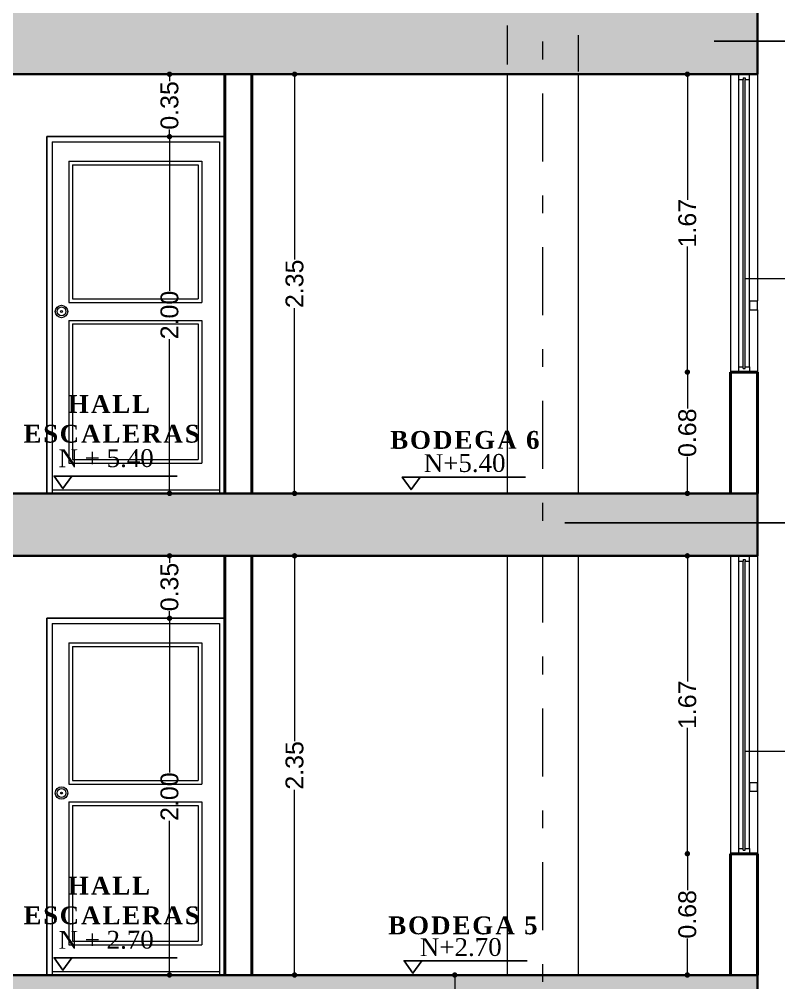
# Model space of a CAD drawing. Header units: inches. Extents: x 2908 to 3459, y -3172 to -55.
# Drawn here: x 3283.84 to 3288.1, y -223 to -217.6 of the extents above; entities that cross this region are included whole.
import ezdxf

# ---------------------------------------------------------------- set-up
doc = ezdxf.new("R2010")
doc.units = ezdxf.units.IN
doc.header["$MEASUREMENT"] = 0
doc.linetypes.add('DASHDOT', pattern=[25.4, 12.7, -6.35, 0, -6.35])
doc.layers.add('BORDER', color=1, linetype='Continuous')
doc.layers.add('TEXTO', color=4, linetype='Continuous')
for name, color, linetype, lineweight in [('COLUMNAS', 1, 'Continuous', 35), ('COTA', 1, 'Continuous', 9), ('COTAS 01', 1, 'Continuous', 25), ('E-EJES', 1, 'DASHDOT', 5), ('muros 2', 5, 'Continuous', 40), ('muros bajitos', 4, 'Continuous', 15), ('puertas aptos', 33, 'Continuous', 9), ('ventanas en fachada', 10, 'Continuous', 15), ('vidrio en planta', 191, 'Continuous', 5)]:
    doc.layers.add(name, color=color, linetype=linetype, lineweight=lineweight)
doc.styles.add('Arial new', font='arial.ttf')
doc.styles.add('CONSTRUCTORA', font='times.ttf', dxfattribs={"height": 0.3})
doc.dimstyles.new('GUS', dxfattribs={"dimtxt": 0.1, "dimasz": 0.03, "dimexe": 0.05, "dimexo": 0.05, "dimgap": 0.005, "dimtad": 0, "dimzin": 1, "dimdsep": 46, "dimtxsty": 'Arial new', "dimblk": 'DOT', "dimcen": 0.01, "dimse1": 1, "dimse2": 1, "dimclrd": 1, "dimclre": 252, "dimclrt": 1, "dimaunit": 1, "dimadec": 0, "dimazin": 2, "dimtfac": 1, "dimtmove": 0, "dimatfit": 2, "dimldrblk": 'ARCHTICK', "dimfxl": 1, "dimlwd": -1, "dimlwe": -1, "dimarcsym": 1})

# ---------------------------------------------------------------- blocks, each defined once
blk = doc.blocks.new('_Dot')
at = {"color": 0, "linetype": 'ByBlock', "lineweight": -2}
blk.add_line((-0.5, 0), (-1, 0), dxfattribs=at)
at = {"color": 0, "linetype": 'ByBlock', "const_width": 0.5}
blk.add_lwpolyline([(-0.25, 0, 1), (0.25, 0, 1)], format="xyb", close=True, dxfattribs=at)
blk = doc.blocks.new('*D4650')
at = {"layer": 'COTA', "color": 1, "linetype": 'Continuous', "transparency": 16777216}
for p, q in [((3286.2827, -222.9906), (3286.2827, -224.175)), ((3286.2827, -225.6306), (3286.2827, -224.4462))]:
    blk.add_line(p, q, dxfattribs=at)
at = {"layer": 'Defpoints', "color": 0, "transparency": 16777216}
for p in [(3285.094, -222.9606), (3286.2827, -222.9606), (3285.094, -225.6606)]:
    blk.add_point(p, dxfattribs=at)
at = {"layer": 'COTA', "color": 1, "transparency": 16777216, "xscale": 0.03, "yscale": 0.03, "zscale": 0.03}
for p, rotation in [((3286.2827, -222.9606), 90), ((3286.2827, -225.6606), 270)]:
    blk.add_blockref('_Dot', p, dxfattribs=dict(at, rotation=rotation))
at = {"layer": 'COTA', "color": 1, "transparency": 16777216, "insert": (3286.2827, -224.3106), "char_height": 0.1, "attachment_point": 5, "rotation": 90, "style": 'Arial new'}
blk.add_mtext('2.70', dxfattribs=at)
blk = doc.blocks.new('_ArchTick')
at = {"color": 0, "linetype": 'ByBlock', "const_width": 0.15}
blk.add_lwpolyline([(-0.5, -0.5), (0.5, 0.5)], dxfattribs=at)
blk = doc.blocks.new('puerta acceso')
at = {"layer": 'puertas aptos'}
for p, q in [((2162.1292, 1648.3621), (2161.1292, 1648.3621)), ((2161.1292, 1648.3621), (2161.1292, 1646.3621)), ((2162.1292, 1648.3621), (2162.1292, 1646.3621)), ((2161.1592, 1648.3321), (2161.1592, 1646.3621)), ((2161.1592, 1648.3321), (2162.0992, 1648.3321)), ((2162.0992, 1648.3321), (2162.0992, 1646.3621)), ((2161.2536, 1648.2243), (2161.2536, 1647.4321)), ((2161.2536, 1648.2243), (2161.9992, 1648.2243)), ((2161.2736, 1648.2043), (2161.2736, 1647.4521)), ((2161.2736, 1648.2043), (2161.9792, 1648.2043)), ((2161.9792, 1648.2043), (2161.9792, 1647.4521)), ((2161.9992, 1648.2243), (2161.9992, 1647.4321)), ((2161.2536, 1647.4321), (2161.9992, 1647.4321)), ((2161.2736, 1647.4521), (2161.9792, 1647.4521)), ((2161.2536, 1647.3321), (2161.9992, 1647.3321)), ((2161.2536, 1647.3321), (2161.2536, 1646.5321)), ((2161.2736, 1647.3121), (2161.9792, 1647.3121)), ((2161.2736, 1647.3121), (2161.2736, 1646.5521)), ((2161.9792, 1647.3121), (2161.9792, 1646.5521)), ((2161.9992, 1647.3321), (2161.9992, 1646.5321)), ((2161.2536, 1646.5321), (2161.9992, 1646.5321)), ((2161.2736, 1646.5521), (2161.9792, 1646.5521)), ((2161.1592, 1646.3821), (2162.0992, 1646.3821))]:
    blk.add_line(p, q, dxfattribs=at)
for radius in [0.035, 0.025, 0.005]:
    blk.add_circle((2161.2126, 1647.3821), radius, dxfattribs=at)
blk = doc.blocks.new('*D4748')
at = {"layer": 'Defpoints', "color": 0, "transparency": 16777216}
for p in [(3287.9801, -211.2605), (3288.5281, -211.2605), (3287.98, -223.3106)]:
    blk.add_point(p, dxfattribs=at)
at = {"layer": 'TEXTO', "color": 1, "linetype": 'Continuous', "transparency": 16777216}
for p, q in [((3288.5281, -211.2905), (3288.5281, -217.1162)), ((3288.5281, -223.2806), (3288.5281, -217.455))]:
    blk.add_line(p, q, dxfattribs=at)
at = {"layer": 'TEXTO', "color": 1, "transparency": 16777216, "xscale": 0.03, "yscale": 0.03, "zscale": 0.03}
for p, rotation in [((3288.5281, -211.2605), 90), ((3288.5281, -223.3106), 270)]:
    blk.add_blockref('_Dot', p, dxfattribs=dict(at, rotation=rotation))
at = {"layer": 'TEXTO', "color": 1, "transparency": 16777216, "insert": (3288.5281, -217.2856), "char_height": 0.1, "attachment_point": 5, "rotation": 90, "style": 'Arial new'}
blk.add_mtext('12.05', dxfattribs=at)
blk = doc.blocks.new('*D4908')
at = {"layer": 'COTA', "color": 1, "linetype": 'Continuous', "transparency": 16777216}
for p, q in [((3287.5873, -222.3106), (3287.5873, -222.4856)), ((3287.5873, -222.9306), (3287.5873, -222.7556))]:
    blk.add_line(p, q, dxfattribs=at)
at = {"layer": 'Defpoints', "color": 0, "transparency": 16777216}
for p in [(3287.5873, -222.2806), (3287.83, -222.2806), (3287.83, -222.9606)]:
    blk.add_point(p, dxfattribs=at)
at = {"layer": 'COTA', "color": 1, "transparency": 16777216, "xscale": 0.03, "yscale": 0.03, "zscale": 0.03}
for p, rotation in [((3287.5873, -222.2806), 90), ((3287.5873, -222.9606), 270)]:
    blk.add_blockref('_Dot', p, dxfattribs=dict(at, rotation=rotation))
at = {"layer": 'COTA', "color": 1, "transparency": 16777216, "insert": (3287.5873, -222.6206), "char_height": 0.1, "attachment_point": 5, "rotation": 90, "style": 'Arial new'}
blk.add_mtext('0.68', dxfattribs=at)
blk = doc.blocks.new('*D4909')
at = {"layer": 'COTA', "color": 1, "linetype": 'Continuous', "transparency": 16777216}
for p, q in [((3287.5873, -220.6406), (3287.5873, -221.3154)), ((3287.5873, -222.2506), (3287.5873, -221.5758))]:
    blk.add_line(p, q, dxfattribs=at)
at = {"layer": 'Defpoints', "color": 0, "transparency": 16777216}
for p in [(3287.5873, -220.6106), (3287.83, -220.6106), (3287.83, -222.2806)]:
    blk.add_point(p, dxfattribs=at)
at = {"layer": 'COTA', "color": 1, "transparency": 16777216, "xscale": 0.03, "yscale": 0.03, "zscale": 0.03}
for p, rotation in [((3287.5873, -220.6106), 90), ((3287.5873, -222.2806), 270)]:
    blk.add_blockref('_Dot', p, dxfattribs=dict(at, rotation=rotation))
at = {"layer": 'COTA', "color": 1, "transparency": 16777216, "insert": (3287.5873, -221.4456), "char_height": 0.1, "attachment_point": 5, "rotation": 90, "style": 'Arial new'}
blk.add_mtext('1.67', dxfattribs=at)
blk = doc.blocks.new('*D4910')
at = {"layer": 'COTA', "color": 1, "linetype": 'Continuous', "transparency": 16777216}
for p, q in [((3287.5873, -219.6106), (3287.5873, -219.7856)), ((3287.5873, -220.2306), (3287.5873, -220.0556))]:
    blk.add_line(p, q, dxfattribs=at)
at = {"layer": 'Defpoints', "color": 0, "transparency": 16777216}
for p in [(3287.5873, -219.5806), (3287.83, -219.5806), (3287.83, -220.2606)]:
    blk.add_point(p, dxfattribs=at)
at = {"layer": 'COTA', "color": 1, "transparency": 16777216, "xscale": 0.03, "yscale": 0.03, "zscale": 0.03}
for p, rotation in [((3287.5873, -219.5806), 90), ((3287.5873, -220.2606), 270)]:
    blk.add_blockref('_Dot', p, dxfattribs=dict(at, rotation=rotation))
at = {"layer": 'COTA', "color": 1, "transparency": 16777216, "insert": (3287.5873, -219.9206), "char_height": 0.1, "attachment_point": 5, "rotation": 90, "style": 'Arial new'}
blk.add_mtext('0.68', dxfattribs=at)
blk = doc.blocks.new('*D4911')
at = {"layer": 'COTA', "color": 1, "linetype": 'Continuous', "transparency": 16777216}
for p, q in [((3287.5873, -217.9406), (3287.5873, -218.6154)), ((3287.5873, -219.5506), (3287.5873, -218.8758))]:
    blk.add_line(p, q, dxfattribs=at)
at = {"layer": 'Defpoints', "color": 0, "transparency": 16777216}
for p in [(3287.5873, -217.9106), (3287.83, -217.9106), (3287.83, -219.5806)]:
    blk.add_point(p, dxfattribs=at)
at = {"layer": 'COTA', "color": 1, "transparency": 16777216, "xscale": 0.03, "yscale": 0.03, "zscale": 0.03}
for p, rotation in [((3287.5873, -217.9106), 90), ((3287.5873, -219.5806), 270)]:
    blk.add_blockref('_Dot', p, dxfattribs=dict(at, rotation=rotation))
at = {"layer": 'COTA', "color": 1, "transparency": 16777216, "insert": (3287.5873, -218.7456), "char_height": 0.1, "attachment_point": 5, "rotation": 90, "style": 'Arial new'}
blk.add_mtext('1.67', dxfattribs=at)
blk = doc.blocks.new('*D4916')
at = {"layer": 'COTA', "color": 1, "linetype": 'Continuous', "transparency": 16777216}
for p, q in [((3284.683, -218.2906), (3284.683, -219.125)), ((3284.683, -220.2306), (3284.683, -219.3962))]:
    blk.add_line(p, q, dxfattribs=at)
at = {"layer": 'Defpoints', "color": 0, "transparency": 16777216}
for p in [(3284.683, -218.2606), (3284.994, -218.2606), (3284.994, -220.2606)]:
    blk.add_point(p, dxfattribs=at)
at = {"layer": 'COTA', "color": 1, "transparency": 16777216, "xscale": 0.03, "yscale": 0.03, "zscale": 0.03}
for p, rotation in [((3284.683, -218.2606), 90), ((3284.683, -220.2606), 270)]:
    blk.add_blockref('_Dot', p, dxfattribs=dict(at, rotation=rotation))
at = {"layer": 'COTA', "color": 1, "transparency": 16777216, "insert": (3284.683, -219.2606), "char_height": 0.1, "attachment_point": 5, "rotation": 90, "style": 'Arial new'}
blk.add_mtext('2.00', dxfattribs=at)
blk = doc.blocks.new('*D4917')
at = {"layer": 'COTA', "color": 1, "linetype": 'Continuous', "transparency": 16777216}
for p, q in [((3284.683, -217.9406), (3284.683, -217.9503)), ((3284.683, -218.2306), (3284.683, -218.2209))]:
    blk.add_line(p, q, dxfattribs=at)
at = {"layer": 'Defpoints', "color": 0, "transparency": 16777216}
for p in [(3284.683, -217.9106), (3284.994, -217.9106), (3284.994, -218.2606)]:
    blk.add_point(p, dxfattribs=at)
at = {"layer": 'COTA', "color": 1, "transparency": 16777216, "xscale": 0.03, "yscale": 0.03, "zscale": 0.03}
for p, rotation in [((3284.683, -217.9106), 90), ((3284.683, -218.2606), 270)]:
    blk.add_blockref('_Dot', p, dxfattribs=dict(at, rotation=rotation))
at = {"layer": 'COTA', "color": 1, "transparency": 16777216, "insert": (3284.683, -218.0856), "char_height": 0.1, "attachment_point": 5, "rotation": 90, "style": 'Arial new'}
blk.add_mtext('0.35', dxfattribs=at)
blk = doc.blocks.new('*D4922')
at = {"layer": 'COTA', "color": 1, "linetype": 'Continuous', "transparency": 16777216}
for p, q in [((3284.683, -220.9906), (3284.683, -221.825)), ((3284.683, -222.9306), (3284.683, -222.0962))]:
    blk.add_line(p, q, dxfattribs=at)
at = {"layer": 'Defpoints', "color": 0, "transparency": 16777216}
for p in [(3284.683, -220.9606), (3284.994, -220.9606), (3284.994, -222.9606)]:
    blk.add_point(p, dxfattribs=at)
at = {"layer": 'COTA', "color": 1, "transparency": 16777216, "xscale": 0.03, "yscale": 0.03, "zscale": 0.03}
for p, rotation in [((3284.683, -220.9606), 90), ((3284.683, -222.9606), 270)]:
    blk.add_blockref('_Dot', p, dxfattribs=dict(at, rotation=rotation))
at = {"layer": 'COTA', "color": 1, "transparency": 16777216, "insert": (3284.683, -221.9606), "char_height": 0.1, "attachment_point": 5, "rotation": 90, "style": 'Arial new'}
blk.add_mtext('2.00', dxfattribs=at)
blk = doc.blocks.new('*D4923')
at = {"layer": 'COTA', "color": 1, "linetype": 'Continuous', "transparency": 16777216}
for p, q in [((3284.683, -220.6406), (3284.683, -220.6503)), ((3284.683, -220.9306), (3284.683, -220.9209))]:
    blk.add_line(p, q, dxfattribs=at)
at = {"layer": 'Defpoints', "color": 0, "transparency": 16777216}
for p in [(3284.683, -220.6106), (3284.994, -220.6106), (3284.994, -220.9606)]:
    blk.add_point(p, dxfattribs=at)
at = {"layer": 'COTA', "color": 1, "transparency": 16777216, "xscale": 0.03, "yscale": 0.03, "zscale": 0.03}
for p, rotation in [((3284.683, -220.6106), 90), ((3284.683, -220.9606), 270)]:
    blk.add_blockref('_Dot', p, dxfattribs=dict(at, rotation=rotation))
at = {"layer": 'COTA', "color": 1, "transparency": 16777216, "insert": (3284.683, -220.7856), "char_height": 0.1, "attachment_point": 5, "rotation": 90, "style": 'Arial new'}
blk.add_mtext('0.35', dxfattribs=at)
blk = doc.blocks.new('*D4928')
at = {"layer": 'COTA', "color": 1, "linetype": 'Continuous', "transparency": 16777216}
for p, q in [((3288.2413, -211.2905), (3288.2413, -214.45)), ((3288.2413, -217.8806), (3288.2413, -214.7211))]:
    blk.add_line(p, q, dxfattribs=at)
at = {"layer": 'Defpoints', "color": 0, "transparency": 16777216}
for p in [(3287.9801, -211.2605), (3288.2413, -211.2605), (3287.98, -217.9106)]:
    blk.add_point(p, dxfattribs=at)
at = {"layer": 'COTA', "color": 1, "transparency": 16777216, "xscale": 0.03, "yscale": 0.03, "zscale": 0.03}
for p, rotation in [((3288.2413, -211.2605), 90), ((3288.2413, -217.9106), 270)]:
    blk.add_blockref('_Dot', p, dxfattribs=dict(at, rotation=rotation))
at = {"layer": 'COTA', "color": 1, "transparency": 16777216, "insert": (3288.2413, -214.5856), "char_height": 0.1, "attachment_point": 5, "rotation": 90, "style": 'Arial new'}
blk.add_mtext('6.65', dxfattribs=at)
blk = doc.blocks.new('*D4929')
at = {"layer": 'COTA', "color": 1, "linetype": 'Continuous', "transparency": 16777216}
for p, q in [((3288.2413, -217.9406), (3288.2413, -220.4759)), ((3288.2413, -223.2806), (3288.2413, -220.7453))]:
    blk.add_line(p, q, dxfattribs=at)
at = {"layer": 'Defpoints', "color": 0, "transparency": 16777216}
for p in [(3287.98, -217.9106), (3287.98, -223.3106), (3288.2413, -223.3106)]:
    blk.add_point(p, dxfattribs=at)
at = {"layer": 'COTA', "color": 1, "transparency": 16777216, "xscale": 0.03, "yscale": 0.03, "zscale": 0.03}
for p, rotation in [((3288.2413, -217.9106), 90), ((3288.2413, -223.3106), 270)]:
    blk.add_blockref('_Dot', p, dxfattribs=dict(at, rotation=rotation))
at = {"layer": 'COTA', "color": 1, "transparency": 16777216, "insert": (3288.2413, -220.6106), "char_height": 0.1, "attachment_point": 5, "rotation": 90, "style": 'Arial new'}
blk.add_mtext('5.40', dxfattribs=at)
blk = doc.blocks.new('*D4940')
at = {"layer": 'COTA', "color": 1, "linetype": 'Continuous', "transparency": 16777216}
for p, q in [((3285.3843, -220.6406), (3285.3843, -221.6495)), ((3285.3843, -222.9306), (3285.3843, -221.9217))]:
    blk.add_line(p, q, dxfattribs=at)
at = {"layer": 'Defpoints', "color": 0, "transparency": 16777216}
for p in [(3285.144, -220.6106), (3285.3843, -220.6106), (3285.144, -222.9606)]:
    blk.add_point(p, dxfattribs=at)
at = {"layer": 'COTA', "color": 1, "transparency": 16777216, "xscale": 0.03, "yscale": 0.03, "zscale": 0.03}
for p, rotation in [((3285.3843, -220.6106), 90), ((3285.3843, -222.9606), 270)]:
    blk.add_blockref('_Dot', p, dxfattribs=dict(at, rotation=rotation))
at = {"layer": 'COTA', "color": 1, "transparency": 16777216, "insert": (3285.3843, -221.7856), "char_height": 0.1, "attachment_point": 5, "rotation": 90, "style": 'Arial new'}
blk.add_mtext('2.35', dxfattribs=at)
blk = doc.blocks.new('*D4941')
at = {"layer": 'COTA', "color": 1, "linetype": 'Continuous', "transparency": 16777216}
for p, q in [((3285.3843, -217.9406), (3285.3843, -218.9495)), ((3285.3843, -220.2306), (3285.3843, -219.2217))]:
    blk.add_line(p, q, dxfattribs=at)
at = {"layer": 'Defpoints', "color": 0, "transparency": 16777216}
for p in [(3285.144, -217.9106), (3285.3843, -217.9106), (3285.144, -220.2606)]:
    blk.add_point(p, dxfattribs=at)
at = {"layer": 'COTA', "color": 1, "transparency": 16777216, "xscale": 0.03, "yscale": 0.03, "zscale": 0.03}
for p, rotation in [((3285.3843, -217.9106), 90), ((3285.3843, -220.2606), 270)]:
    blk.add_blockref('_Dot', p, dxfattribs=dict(at, rotation=rotation))
at = {"layer": 'COTA', "color": 1, "transparency": 16777216, "insert": (3285.3843, -219.0856), "char_height": 0.1, "attachment_point": 5, "rotation": 90, "style": 'Arial new'}
blk.add_mtext('2.35', dxfattribs=at)

msp = doc.modelspace()

# ---------------------------------------------------------------- hatches: boundary and pattern name
at = {"layer": 'COTA', "lineweight": 9}
h = msp.add_hatch(dxfattribs=at)
h.set_pattern_fill('AR-CONC', color=256, scale=0.01, style=0)
h.set_pattern_definition([(50, (-2e-05, -2.7), (0.0717260183, -0.0062752135), [0.0075, -0.0825]), (355, (-2e-05, -2.7), (-0.0138751334, 0.0752192134), [0.006, -0.066]), (100.4514, (0.00596, -2.70052), (0.0578509382, 0.0689439542), [0.006374019, -0.0701142112]), (46.1842, (-2e-05, -2.68), (0.1067241049, -0.0165519014), [0.01125, -0.12375]), (96.6356, (0.00887, -2.68138), (0.0934662706, 0.097411787), [0.0095610288, -0.1051713]), (351.1842, (-2e-05, -2.68), (0.0934661945, 0.09741186), [0.009, -0.099]), (21, (0.00998, -2.685), (0.0596907052, -0.0402618891), [0.0075, -0.0825]), (326, (0.00998, -2.685), (0.0243315332, 0.0725150045), [0.006, -0.066]), (71.4514, (0.014955, -2.688354), (0.0840222629, 0.0322530497), [0.006374019, -0.0701142112]), (37.5, (-2e-05, -2.699999), (0.00121598553, 0.03328938538), [0, -0.0652, 0, -0.067, 0, -0.06625]), (7.5, (-2e-05, -2.7), (0.02630695374, 0.0394411712), [0, -0.0382, 0, -0.0637, 0, -0.02525]), (327.5, (-0.02232, -2.7), (0.05338224362, -0.00225548717), [0, -0.025, 0, -0.078, 0, -0.1035]), (317.5, (-0.03232, -2.7), (0.05831861693, 0.01001049823), [0, -0.0325, 0, -0.0518, 0, -0.0735])])
h.paths.add_polyline_path([(3287.98, -217.5606), (3283.5439, -217.5606), (3283.5439, -217.7406), (3283.2639, -217.7406), (3283.2639, -217.9206), (3282.9839, -217.9206), (3282.9839, -218.1006), (3282.7039, -218.1006), (3282.7039, -218.2806), (3282.4239, -218.2806), (3282.4239, -218.4606), (3282.1439, -218.4606), (3282.1439, -218.6406), (3281.8639, -218.6406), (3281.8639, -218.8206), (3280.4571, -218.8206), (3280.4571, -218.9706), (3281.6917, -218.9706, -0.202339), (3281.6657, -218.9091, -1), (3281.8375, -218.9091, -0.202339), (3281.8116, -218.9706), (3281.908, -218.9706), (3283.5569, -217.9106), (3287.98, -217.9106)])
h = msp.add_hatch(dxfattribs=at)
h.set_pattern_fill('AR-CONC', color=256, scale=0.01, style=0)
h.set_pattern_definition([(50, (0, -5.4), (0.0717260183, -0.0062752135), [0.0075, -0.0825]), (355, (0, -5.4), (-0.0138751334, 0.0752192134), [0.006, -0.066]), (100.4514, (0.00598, -5.40052), (0.0578509382, 0.0689439542), [0.006374019, -0.0701142112]), (46.1842, (0, -5.38), (0.1067241049, -0.0165519014), [0.01125, -0.12375]), (96.6356, (0.00889, -5.38138), (0.0934662706, 0.097411787), [0.0095610288, -0.1051713]), (351.1842, (0, -5.38), (0.0934661945, 0.09741186), [0.009, -0.099]), (21, (0.01, -5.385), (0.0596907052, -0.0402618891), [0.0075, -0.0825]), (326, (0.01, -5.385), (0.0243315332, 0.0725150045), [0.006, -0.066]), (71.4514, (0.014974, -5.388354), (0.0840222629, 0.0322530497), [0.006374019, -0.0701142112]), (37.5, (0, -5.399999), (0.00121598553, 0.03328938538), [0, -0.0652, 0, -0.067, 0, -0.06625]), (7.5, (0, -5.4), (0.02630695374, 0.0394411712), [0, -0.0382, 0, -0.0637, 0, -0.02525]), (327.5, (-0.0223, -5.4), (0.05338224362, -0.00225548717), [0, -0.025, 0, -0.078, 0, -0.1035]), (317.5, (-0.0323, -5.4), (0.05831861693, 0.01001049823), [0, -0.0325, 0, -0.0518, 0, -0.0735])])
edge = h.paths.add_edge_path()
edge.add_line((3286.98, -220.6106), (3286.98, -220.2606))
edge.add_line((3286.98, -220.2606), (3283.544, -220.2606))
edge.add_line((3283.544, -220.2606), (3283.544, -220.4406))
edge.add_line((3283.544, -220.4406), (3283.264, -220.4406))
edge.add_line((3283.264, -220.4406), (3283.264, -220.6206))
edge.add_line((3283.264, -220.6206), (3282.984, -220.6206))
edge.add_line((3282.984, -220.6206), (3282.984, -220.8006))
edge.add_line((3282.984, -220.8006), (3282.704, -220.8006))
edge.add_line((3282.704, -220.8006), (3282.704, -220.9806))
edge.add_line((3282.704, -220.9806), (3282.424, -220.9806))
edge.add_line((3282.424, -220.9806), (3282.424, -221.1606))
edge.add_line((3282.424, -221.1606), (3282.144, -221.1606))
edge.add_line((3282.144, -221.1606), (3282.144, -221.3406))
edge.add_line((3282.144, -221.3406), (3281.864, -221.3406))
edge.add_line((3281.864, -221.3406), (3281.864, -221.5206))
edge.add_line((3281.864, -221.5206), (3280.4571, -221.5206))
edge.add_line((3280.4571, -221.5206), (3280.4571, -221.6706))
edge.add_line((3280.4571, -221.6706), (3281.6917, -221.6706))
edge.add_arc((3281.7517, -221.6091), 0.0859, -45.755, 225.755, ccw=False)
edge.add_line((3281.8116, -221.6706), (3281.908, -221.6706))
edge.add_line((3281.908, -221.6706), (3283.5569, -220.6106))
edge.add_line((3283.5569, -220.6106), (3286.98, -220.6106))
h = msp.add_hatch(dxfattribs=at)
h.set_pattern_fill('AR-CONC', color=256, scale=0.01, style=0)
h.set_pattern_definition([(50, (0, 0), (0.0717260183, -0.0062752135), [0.0075, -0.0825]), (355, (0, 0), (-0.0138751334, 0.0752192134), [0.006, -0.066]), (100.4514, (0.00598, -0.00052), (0.0578509382, 0.0689439542), [0.006374019, -0.0701142112]), (46.1842, (0, 0.02), (0.1067241049, -0.0165519014), [0.01125, -0.12375]), (96.6356, (0.00889, 0.01862), (0.0934662706, 0.097411787), [0.0095610288, -0.1051713]), (351.1842, (0, 0.02), (0.0934661945, 0.09741186), [0.009, -0.099]), (21, (0.01, 0.015), (0.0596907052, -0.0402618891), [0.0075, -0.0825]), (326, (0.01, 0.015), (0.0243315332, 0.0725150045), [0.006, -0.066]), (71.4514, (0.014974, 0.011645), (0.0840222629, 0.0322530497), [0.006374019, -0.0701142112]), (37.5, (0, 0), (0.00121598553, 0.03328938538), [0, -0.0652, 0, -0.067, 0, -0.06625]), (7.5, (0, 0), (0.02630695374, 0.0394411712), [0, -0.0382, 0, -0.0637, 0, -0.02525]), (327.5, (-0.0223, 0), (0.05338224362, -0.00225548717), [0, -0.025, 0, -0.078, 0, -0.1035]), (317.5, (-0.0323, 0), (0.05831861693, 0.01001049823), [0, -0.0325, 0, -0.0518, 0, -0.0735])])
h.paths.add_polyline_path([(3287.98, -220.2606), (3286.98, -220.2606), (3286.98, -220.425), (3287.98, -220.425)])
h.paths.add_polyline_path([(3287.98, -220.425), (3286.98, -220.425), (3286.98, -220.6106), (3287.98, -220.6106)])
h.paths.add_polyline_path([(3287.98, -222.9606), (3286.98, -222.9606), (3286.98, -223.3106), (3287.98, -223.3106)])
h = msp.add_hatch(dxfattribs=at)
h.set_pattern_fill('AR-CONC', color=256, scale=0.01, style=0)
h.set_pattern_definition([(50, (0, -8.1), (0.0717260183, -0.0062752135), [0.0075, -0.0825]), (355, (0, -8.1), (-0.0138751334, 0.0752192134), [0.006, -0.066]), (100.4514, (0.00598, -8.10052), (0.0578509382, 0.0689439542), [0.006374019, -0.0701142112]), (46.1842, (0, -8.08), (0.1067241049, -0.0165519014), [0.01125, -0.12375]), (96.6356, (0.00889, -8.08138), (0.0934662706, 0.097411787), [0.0095610288, -0.1051713]), (351.1842, (0, -8.08), (0.0934661945, 0.09741186), [0.009, -0.099]), (21, (0.01, -8.085), (0.0596907052, -0.0402618891), [0.0075, -0.0825]), (326, (0.01, -8.085), (0.0243315332, 0.0725150045), [0.006, -0.066]), (71.4514, (0.014974, -8.088354), (0.0840222629, 0.0322530497), [0.006374019, -0.0701142112]), (37.5, (0, -8.099999), (0.00121598553, 0.03328938538), [0, -0.0652, 0, -0.067, 0, -0.06625]), (7.5, (0, -8.1), (0.02630695374, 0.0394411712), [0, -0.0382, 0, -0.0637, 0, -0.02525]), (327.5, (-0.0223, -8.099999), (0.05338224362, -0.00225548717), [0, -0.025, 0, -0.078, 0, -0.1035]), (317.5, (-0.0323, -8.1), (0.05831861693, 0.01001049823), [0, -0.0325, 0, -0.0518, 0, -0.0735])])
edge = h.paths.add_edge_path()
edge.add_line((3286.98, -223.3106), (3286.98, -222.9606))
edge.add_line((3286.98, -222.9606), (3283.544, -222.9606))
edge.add_line((3283.544, -222.9606), (3283.544, -223.1406))
edge.add_line((3283.544, -223.1406), (3283.264, -223.1406))
edge.add_line((3283.264, -223.1406), (3283.264, -223.3206))
edge.add_line((3283.264, -223.3206), (3282.984, -223.3206))
edge.add_line((3282.984, -223.3206), (3282.984, -223.5006))
edge.add_line((3282.984, -223.5006), (3282.704, -223.5006))
edge.add_line((3282.704, -223.5006), (3282.704, -223.6806))
edge.add_line((3282.704, -223.6806), (3282.424, -223.6806))
edge.add_line((3282.424, -223.6806), (3282.424, -223.8606))
edge.add_line((3282.424, -223.8606), (3282.144, -223.8606))
edge.add_line((3282.144, -223.8606), (3282.144, -224.0406))
edge.add_line((3282.144, -224.0406), (3281.864, -224.0406))
edge.add_line((3281.864, -224.0406), (3281.864, -224.2206))
edge.add_line((3281.864, -224.2206), (3280.4571, -224.2206))
edge.add_line((3280.4571, -224.2206), (3280.4571, -224.3706))
edge.add_line((3280.4571, -224.3706), (3281.6917, -224.3706))
edge.add_arc((3281.7517, -224.3091), 0.0859, -45.755, 225.755, ccw=False)
edge.add_line((3281.8116, -224.3706), (3281.908, -224.3706))
edge.add_line((3281.908, -224.3706), (3283.5569, -223.3106))
edge.add_line((3283.5569, -223.3106), (3286.98, -223.3106))

# ---------------------------------------------------------------- linework, layer by layer
at = {"layer": 'BORDER'}
for p, q in [((3290.7462, -217.725), (3287.7381, -217.725)), ((3290.7462, -220.425), (3286.8995, -220.425))]:
    msp.add_line(p, q, dxfattribs=at)
at = {"layer": 'BORDER', "lineweight": 5}
for p, q in [((3290.61, -219.058), (3287.9109, -219.058)), ((3290.61, -221.7078), (3287.9109, -221.7078))]:
    msp.add_line(p, q, dxfattribs=at)
at = {"layer": 'COLUMNAS'}
for p, q in [((3287.98, -217.9106), (3287.98, -217.5606)), ((3283.5569, -217.9106), (3287.98, -217.9106)), ((3287.83, -217.9106), (3287.83, -217.9106)), ((3283.544, -220.2606), (3287.98, -220.2606)), ((3287.98, -220.6106), (3287.98, -220.2606)), ((3287.98, -220.6106), (3287.98, -220.2606)), ((3283.5569, -220.6106), (3287.98, -220.6106)), ((3287.83, -220.6106), (3287.83, -220.6106)), ((3283.544, -222.9606), (3287.98, -222.9606)), ((3287.98, -223.3106), (3287.98, -222.9606))]:
    msp.add_line(p, q, dxfattribs=at)
at = {"layer": 'E-EJES', "ltscale": 0.03}
for p, q in [((3286.7757, -208.5363), (3286.7757, -225.6606)), ((3286.5757, -217.6371), (3286.5757, -217.8561)), ((3286.9757, -217.6912), (3286.9757, -217.8959))]:
    msp.add_line(p, q, dxfattribs=at)
at = {"layer": 'muros 2'}
for p, q in [((3284.994, -217.9106), (3284.994, -220.2606)), ((3285.144, -217.9106), (3285.144, -220.2606)), ((3287.83, -220.2606), (3287.83, -219.5806)), ((3287.83, -219.5806), (3287.98, -219.5806)), ((3287.98, -220.2606), (3287.98, -219.5806)), ((3284.994, -220.6106), (3284.994, -222.9606)), ((3285.144, -220.6106), (3285.144, -222.9606)), ((3287.83, -222.9606), (3287.83, -222.2806)), ((3287.83, -222.2806), (3287.98, -222.2806)), ((3287.98, -222.9606), (3287.98, -222.2806))]:
    msp.add_line(p, q, dxfattribs=at)
at = {"layer": 'muros bajitos'}
for p, q in [((3286.5757, -217.9106), (3286.5757, -220.2606)), ((3286.9757, -217.9106), (3286.9757, -220.2606)), ((3287.83, -217.9106), (3287.83, -219.5806)), ((3287.98, -217.9106), (3287.98, -219.1806)), ((3287.98, -219.2306), (3287.98, -219.5806)), ((3286.5757, -220.6106), (3286.5757, -222.9606)), ((3286.9757, -220.6106), (3286.9757, -222.9606)), ((3287.83, -220.6106), (3287.83, -222.2806)), ((3287.98, -220.6106), (3287.98, -222.2206)), ((3287.98, -221.9306), (3287.98, -222.2806))]:
    msp.add_line(p, q, dxfattribs=at)
at = {"layer": 'muros bajitos', "lineweight": 25}
for p, q in [((3283.994, -220.2606), (3283.994, -218.2606)), ((3283.994, -218.2606), (3284.994, -218.2606)), ((3283.994, -222.9606), (3283.994, -220.9606)), ((3283.994, -220.9606), (3284.994, -220.9606))]:
    msp.add_line(p, q, dxfattribs=at)
at = {"layer": 'TEXTO', "ltscale": 0.008}
for points in [[(3284.1354, -220.1639), (3284.0854, -220.2339), (3284.0354, -220.1639), (3284.7262, -220.1639)], [(3286.0878, -220.1691), (3286.0378, -220.2391), (3285.9878, -220.1691), (3286.6787, -220.1691)], [(3284.1354, -222.8639), (3284.0854, -222.9339), (3284.0354, -222.8639), (3284.7262, -222.8639)], [(3286.0985, -222.8808), (3286.0485, -222.9508), (3285.9985, -222.8808), (3286.6893, -222.8808)]]:
    msp.add_lwpolyline(points, dxfattribs=at)
at = {"layer": 'ventanas en fachada'}
for p, q in [((3287.8759, -217.9405), (3287.8759, -217.9105)), ((3287.8759, -217.9405), (3287.9009, -217.9405)), ((3287.8759, -219.5806), (3287.8759, -217.9405)), ((3287.9009, -217.9305), (3287.9109, -217.9305)), ((3287.9009, -217.9305), (3287.9009, -217.9405)), ((3287.9109, -217.9305), (3287.9109, -217.9405)), ((3287.9109, -217.9405), (3287.9359, -217.9405)), ((3287.9359, -217.9405), (3287.9359, -217.9105)), ((3287.9359, -219.5206), (3287.9359, -217.9405)), ((3287.9359, -219.1806), (3287.98, -219.1806)), ((3287.9359, -219.1806), (3287.9359, -219.2306)), ((3287.98, -219.2306), (3287.98, -219.1806)), ((3287.9359, -219.2306), (3287.98, -219.2306)), ((3287.9359, -219.5506), (3287.9359, -219.2306)), ((3287.8759, -219.5806), (3287.8759, -219.5506)), ((3287.8759, -219.5506), (3287.9009, -219.5506)), ((3287.9009, -219.5606), (3287.9009, -219.5506)), ((3287.9009, -219.5606), (3287.9109, -219.5606)), ((3287.9109, -219.5506), (3287.9359, -219.5506)), ((3287.9109, -219.5606), (3287.9109, -219.5506)), ((3287.9359, -219.5506), (3287.9359, -219.5806)), ((3287.8759, -220.6405), (3287.8759, -220.6105)), ((3287.8759, -220.6405), (3287.9009, -220.6405)), ((3287.8759, -222.2806), (3287.8759, -220.6405)), ((3287.9009, -220.6305), (3287.9109, -220.6305)), ((3287.9009, -220.6305), (3287.9009, -220.6405)), ((3287.9109, -220.6305), (3287.9109, -220.6405)), ((3287.9109, -220.6405), (3287.9359, -220.6405)), ((3287.9359, -220.6405), (3287.9359, -220.6105)), ((3287.9359, -222.2206), (3287.9359, -220.6405)), ((3287.9359, -221.8806), (3287.98, -221.8806)), ((3287.9359, -221.8806), (3287.9359, -221.9306)), ((3287.98, -221.9306), (3287.98, -221.8806)), ((3287.9359, -221.9306), (3287.98, -221.9306)), ((3287.9359, -222.2506), (3287.9359, -221.9306)), ((3287.8759, -222.2806), (3287.8759, -222.2506)), ((3287.8759, -222.2506), (3287.9009, -222.2506)), ((3287.9009, -222.2606), (3287.9009, -222.2506)), ((3287.9009, -222.2606), (3287.9109, -222.2606)), ((3287.9109, -222.2506), (3287.9359, -222.2506)), ((3287.9109, -222.2606), (3287.9109, -222.2506)), ((3287.9359, -222.2506), (3287.9359, -222.2806))]:
    msp.add_line(p, q, dxfattribs=at)
at = {"layer": 'vidrio en planta'}
for p, q in [((3287.9009, -219.5506), (3287.9009, -217.9405)), ((3287.9109, -219.5506), (3287.9109, -217.9405)), ((3287.9009, -222.2506), (3287.9009, -220.6405)), ((3287.9109, -222.2506), (3287.9109, -220.6405))]:
    msp.add_line(p, q, dxfattribs=at)

# ---------------------------------------------------------------- block references
for p in [(1122.8648, -1866.6227), (1122.8648, -1869.3227)]:
    msp.add_blockref('puerta acceso', p)

# ---------------------------------------------------------------- texts
at = {"layer": 'COTAS 01', "char_height": 0.1, "attachment_point": 1, "rotation": 0.1492, "style": 'CONSTRUCTORA'}
for s, insert in [('N + 5.40', (3284.0601, -220.0139, 0.0001)), ('N+5.40', (3286.1088, -220.041, -0.0003)), ('N + 2.70', (3284.0601, -222.7139, 0.0001)), ('N+2.70', (3286.0871, -222.7548))]:
    msp.add_mtext_dynamic_manual_height_columns(s, width=0.828029, gutter_width=0.5, heights=[0], dxfattribs=dict(at, insert=insert))
at = {"layer": 'TEXTO', "char_height": 0.1, "width": 2.362761, "attachment_point": 1, "style": 'CONSTRUCTORA'}
for s, insert in [('{\\fTimes New Roman|b1|i0|c0|p18;\\T1.1;      HALL \\PESCALERAS}', (3283.8638, -219.7094)), ('{\\fTimes New Roman|b1|i0|c0|p18;\\T1.1;BODEGA 6}', (3285.9209, -219.9107)), ('{\\fTimes New Roman|b1|i0|c0|p18;\\T1.1;      HALL \\PESCALERAS}', (3283.8638, -222.4094)), ('{\\fTimes New Roman|b1|i0|c0|p18;\\T1.1;BODEGA 5}', (3285.9099, -222.6323))]:
    msp.add_mtext(s, dxfattribs=dict(at, insert=insert))

# ---------------------------------------------------------------- dimensions: what is measured, and where the dimension line sits
at = {"layer": 'COTA'}
for base, p1, p2, picture, middle in [((3288.2413, -211.2605), (3287.98, -217.9106), (3287.9801, -211.2605), '*D4928', (3288.2413, -214.5856)), ((3284.683, -217.9106), (3284.994, -218.2606), (3284.994, -217.9106), '*D4917', (3284.683, -218.0856)), ((3285.3843, -217.9106), (3285.144, -220.2606), (3285.144, -217.9106), '*D4941', (3285.3843, -219.0856)), ((3287.5873, -217.9106), (3287.83, -219.5806), (3287.83, -217.9106), '*D4911', (3287.5873, -218.7456)), ((3288.2413, -223.3106), (3287.98, -217.9106), (3287.98, -223.3106), '*D4929', (3288.2413, -220.6106)), ((3284.683, -218.2606), (3284.994, -220.2606), (3284.994, -218.2606), '*D4916', (3284.683, -219.2606)), ((3287.5873, -219.5806), (3287.83, -220.2606), (3287.83, -219.5806), '*D4910', (3287.5873, -219.9206)), ((3284.683, -220.6106), (3284.994, -220.9606), (3284.994, -220.6106), '*D4923', (3284.683, -220.7856)), ((3285.3843, -220.6106), (3285.144, -222.9606), (3285.144, -220.6106), '*D4940', (3285.3843, -221.7856)), ((3287.5873, -220.6106), (3287.83, -222.2806), (3287.83, -220.6106), '*D4909', (3287.5873, -221.4456)), ((3284.683, -220.9606), (3284.994, -222.9606), (3284.994, -220.9606), '*D4922', (3284.683, -221.9606)), ((3287.5873, -222.2806), (3287.83, -222.9606), (3287.83, -222.2806), '*D4908', (3287.5873, -222.6206))]:
    dim = msp.add_linear_dim(base=base, p1=p1, p2=p2, angle=90, dimstyle='GUS', dxfattribs=at)
    dim.commit()
    dim.dimension.update_dxf_attribs({"geometry": picture, "text_midpoint": middle})
dim = msp.add_linear_dim(base=(3286.2827, -222.9606), p1=(3285.094, -225.6606), p2=(3285.094, -222.9606), angle=90, dimstyle='GUS', dxfattribs=at)
dim.commit()
dim.dimension.update_dxf_attribs({"geometry": '*D4650', "text_midpoint": (3286.2827, -224.3106), "dimtype": 160})
at = {"layer": 'TEXTO'}
dim = msp.add_linear_dim(base=(3288.5281, -211.2605), p1=(3287.98, -223.3106), p2=(3287.9801, -211.2605), angle=90, dimstyle='GUS', dxfattribs=at)
dim.commit()
dim.dimension.update_dxf_attribs({"geometry": '*D4748', "text_midpoint": (3288.5281, -217.2856)})

doc.saveas('drawing.dxf')
